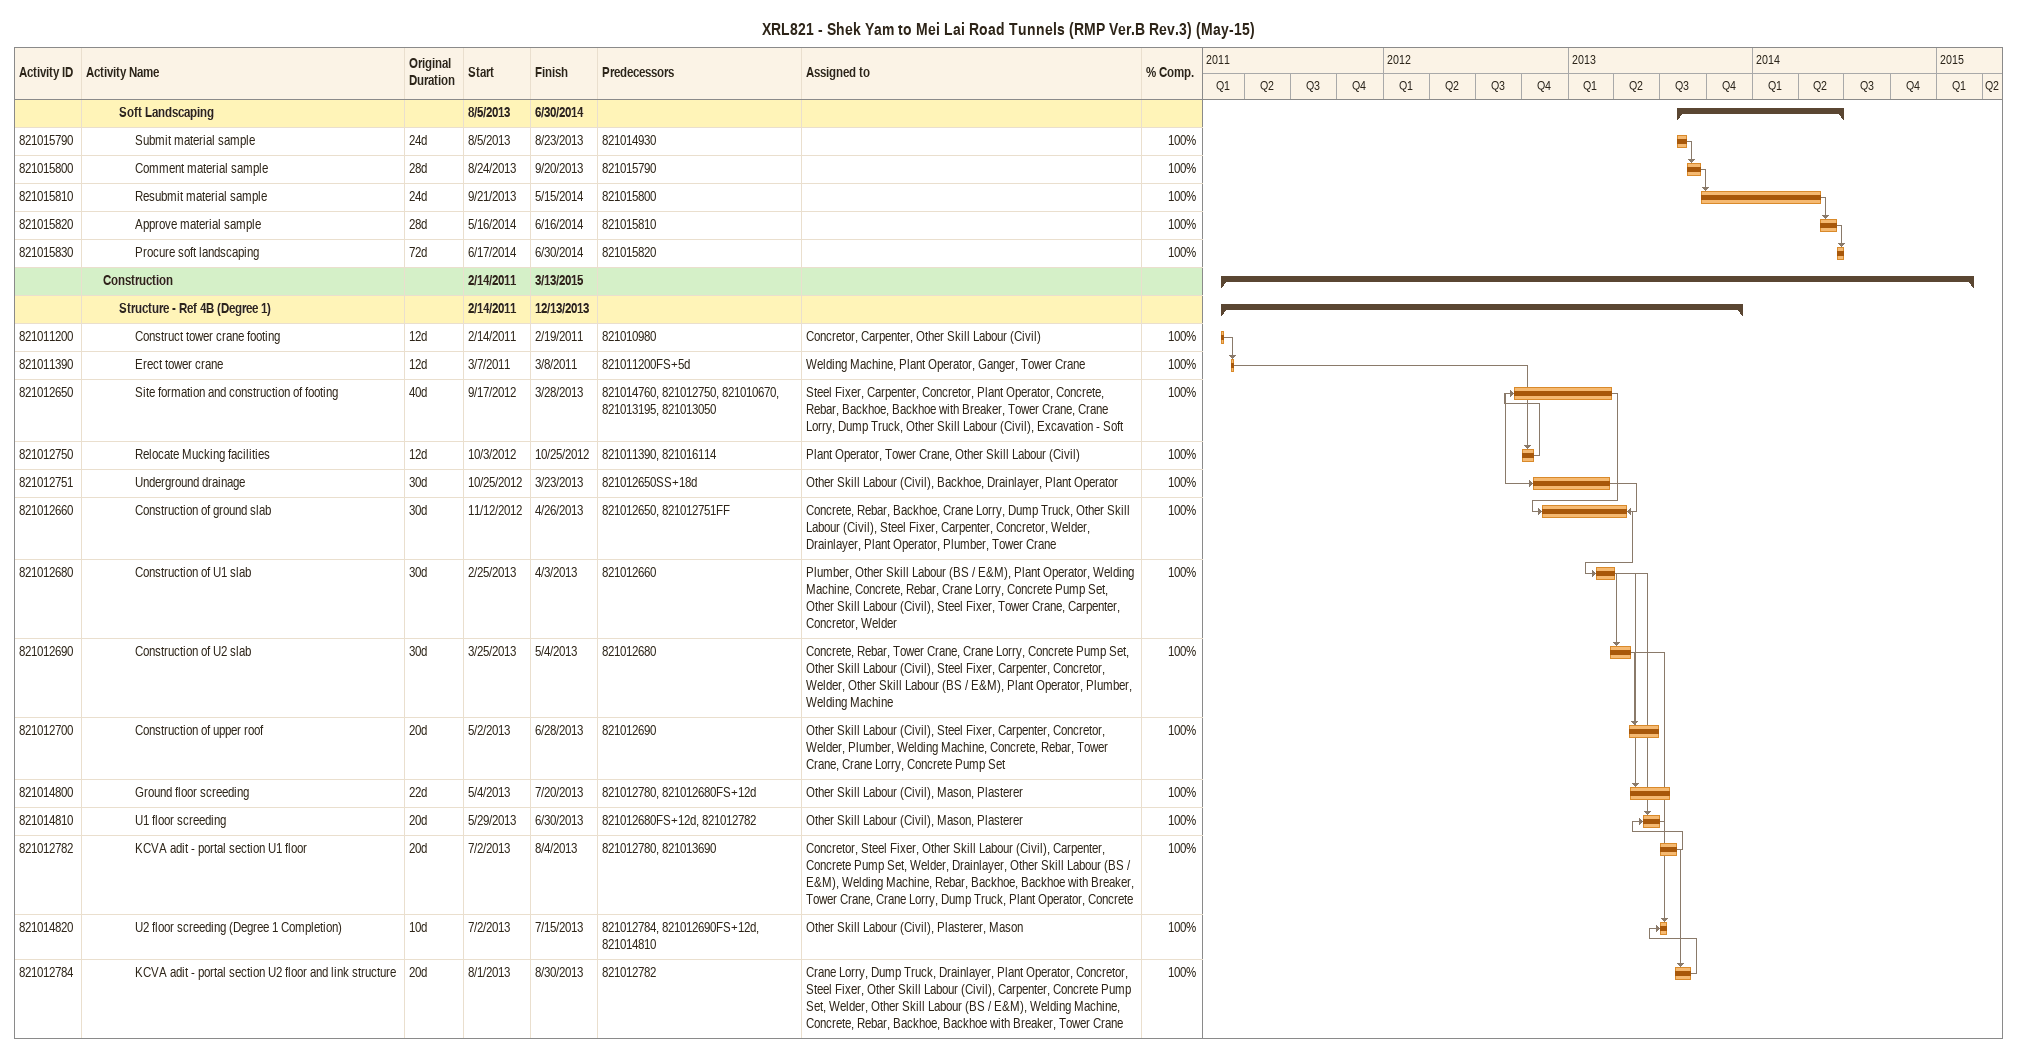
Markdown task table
XRL821 - Shek Yam to Mei Lai Road Tunnels (RMP Ver.B Rev.3) (May-15)

| ID | Level | Task | Original duration | Start | Finish | Predecessors | Resources | % complete |
|---|---|---|---|---|---|---|---|---|
|  | 3 | **Soft Landscaping** |  | 2013-08-05 | 2014-06-30 |  |  |  |
| 821015790 | 4 | Submit material sample | 24d | 2013-08-05 | 2013-08-23 | 821014930 |  | 100 |
| 821015800 | 4 | Comment material sample | 28d | 2013-08-24 | 2013-09-20 | 821015790 |  | 100 |
| 821015810 | 4 | Resubmit material sample | 24d | 2013-09-21 | 2014-05-15 | 821015800 |  | 100 |
| 821015820 | 4 | Approve material sample | 28d | 2014-05-16 | 2014-06-16 | 821015810 |  | 100 |
| 821015830 | 4 | Procure soft landscaping | 72d | 2014-06-17 | 2014-06-30 | 821015820 |  | 100 |
|  | 2 | **Construction** |  | 2011-02-14 | 2015-03-13 |  |  |  |
|  | 3 | **Structure - Ref 4B (Degree 1)** |  | 2011-02-14 | 2013-12-13 |  |  |  |
| 821011200 | 4 | Construct tower crane footing | 12d | 2011-02-14 | 2011-02-19 | 821010980 | Concretor, Carpenter, Other Skill Labour (Civil) | 100 |
| 821011390 | 4 | Erect tower crane | 12d | 2011-03-07 | 2011-03-08 | 821011200FS+5d | Welding Machine, Plant Operator, Ganger, Tower Crane | 100 |
| 821012650 | 4 | Site formation and construction of footing | 40d | 2012-09-17 | 2013-03-28 | 821014760, 821012750, 821010670, 821013195, 821013050 | Steel Fixer, Carpenter, Concretor, Plant Operator, Concrete, Rebar, Backhoe, Backhoe with Breaker, Tower Crane, Crane Lorry, Dump Truck, Other Skill Labour (Civil), Excavation - Soft | 100 |
| 821012750 | 4 | Relocate Mucking facilities | 12d | 2012-10-03 | 2012-10-25 | 821011390, 821016114 | Plant Operator, Tower Crane, Other Skill Labour (Civil) | 100 |
| 821012751 | 4 | Underground drainage | 30d | 2012-10-25 | 2013-03-23 | 821012650SS+18d | Other Skill Labour (Civil), Backhoe, Drainlayer, Plant Operator | 100 |
| 821012660 | 4 | Construction of ground slab | 30d | 2012-11-12 | 2013-04-26 | 821012650, 821012751FF | Concrete, Rebar, Backhoe, Crane Lorry, Dump Truck, Other Skill Labour (Civil), Steel Fixer, Carpenter, Concretor, Welder, Drainlayer, Plant Operator, Plumber, Tower Crane | 100 |
| 821012680 | 4 | Construction of U1 slab | 30d | 2013-02-25 | 2013-04-03 | 821012660 | Plumber, Other Skill Labour (BS / E&M), Plant Operator, Welding Machine, Concrete, Rebar, Crane Lorry, Concrete Pump Set, Other Skill Labour (Civil), Steel Fixer, Tower Crane, Carpenter, Concretor, Welder | 100 |
| 821012690 | 4 | Construction of U2 slab | 30d | 2013-03-25 | 2013-05-04 | 821012680 | Concrete, Rebar, Tower Crane, Crane Lorry, Concrete Pump Set, Other Skill Labour (Civil), Steel Fixer, Carpenter, Concretor, Welder, Other Skill Labour (BS / E&M), Plant Operator, Plumber, Welding Machine | 100 |
| 821012700 | 4 | Construction of upper roof | 20d | 2013-05-02 | 2013-06-28 | 821012690 | Other Skill Labour (Civil), Steel Fixer, Carpenter, Concretor, Welder, Plumber, Welding Machine, Concrete, Rebar, Tower Crane, Crane Lorry, Concrete Pump Set | 100 |
| 821014800 | 4 | Ground floor screeding | 22d | 2013-05-04 | 2013-07-20 | 821012780, 821012680FS+12d | Other Skill Labour (Civil), Mason, Plasterer | 100 |
| 821014810 | 4 | U1 floor screeding | 20d | 2013-05-29 | 2013-06-30 | 821012680FS+12d, 821012782 | Other Skill Labour (Civil), Mason, Plasterer | 100 |
| 821012782 | 4 | KCVA adit - portal section U1 floor | 20d | 2013-07-02 | 2013-08-04 | 821012780, 821013690 | Concretor, Steel Fixer, Other Skill Labour (Civil), Carpenter, Concrete Pump Set, Welder, Drainlayer, Other Skill Labour (BS / E&M), Welding Machine, Rebar, Backhoe, Backhoe with Breaker, Tower Crane, Crane Lorry, Dump Truck, Plant Operator, Concrete | 100 |
| 821014820 | 4 | U2 floor screeding (Degree 1 Completion) | 10d | 2013-07-02 | 2013-07-15 | 821012784, 821012690FS+12d, 821014810 | Other Skill Labour (Civil), Plasterer, Mason | 100 |
| 821012784 | 4 | KCVA adit - portal section U2 floor and link structure | 20d | 2013-08-01 | 2013-08-30 | 821012782 | Crane Lorry, Dump Truck, Drainlayer, Plant Operator, Concretor, Steel Fixer, Other Skill Labour (Civil), Carpenter, Concrete Pump Set, Welder, Other Skill Labour (BS / E&M), Welding Machine, Concrete, Rebar, Backhoe, Backhoe with Breaker, Tower Crane | 100 |
